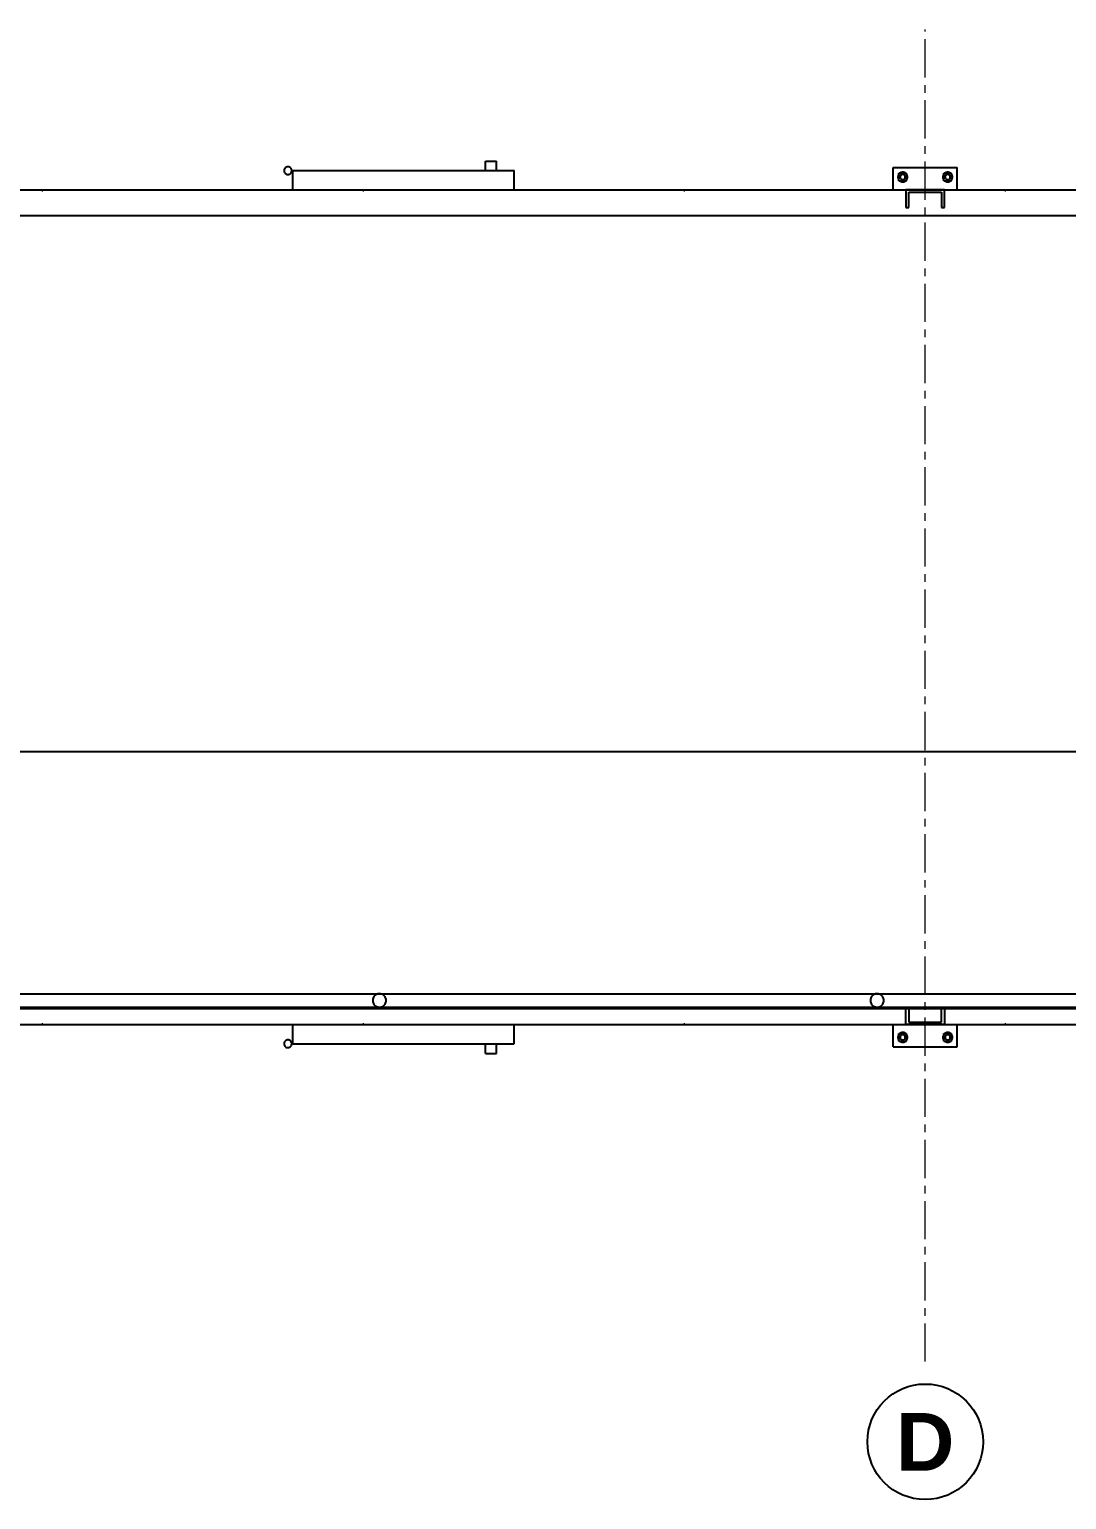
# Model space of a CAD drawing. Header units: millimetres. Extents: x 0 to 420, y 0 to 297.
# Drawn here: x 143.6 to 186.7, y 102.3 to 163.3 of the extents above; entities that cross this region are included whole.
import ezdxf
from ezdxf.enums import TextEntityAlignment as Align

# ---------------------------------------------------------------- set-up
doc = ezdxf.new("R2010")
doc.units = ezdxf.units.MM
doc.header["$LTSCALE"] = 0.5
doc.linetypes.add('CENTER', pattern=[5.08, 3.175, -0.635, 0.635, -0.635])
for name, color, linetype, lineweight in [('COTAS', 7, 'CONTINUOUS', 25), ('EJES', 1, 'CENTER', 18), ('FINO', 7, 'CONTINUOUS', 25), ('TEXTO', 7, 'CONTINUOUS', 25)]:
    doc.layers.add(name, color=color, linetype=linetype, lineweight=lineweight)
doc.styles.add('NEGRITA', font='arialbd.ttf')

msp = doc.modelspace()

# ---------------------------------------------------------------- linework, layer by layer
at = {"layer": 'COTAS'}
msp.add_circle((180.788, 104.6667), 2.4, dxfattribs=at)
at = {"layer": 'EJES'}
msp.add_line((180.788, 108), (180.788, 163.3333), dxfattribs=at)
at = {"layer": 'FINO'}
for p, q in [((162.5213, 157.4667), (162.5213, 157.8667)), ((162.5213, 157.8667), (162.988, 157.8667)), ((162.988, 157.4667), (162.988, 157.8667)), ((179.4547, 156.6667), (179.4547, 157.6)), ((179.4547, 157.6), (182.1213, 157.6)), ((182.1213, 156.6667), (182.1213, 157.6)), ((154.5213, 156.6667), (154.5213, 157.4667)), ((154.5213, 157.4667), (163.7213, 157.4667)), ((163.7213, 156.6667), (163.7213, 157.4667)), ((179.6947, 157.04), (179.6947, 157.36)), ((179.6947, 157.36), (180.0147, 157.36)), ((179.6947, 157.04), (180.0147, 157.04)), ((180.0147, 157.04), (180.0147, 157.36)), ((181.5613, 157.04), (181.5613, 157.36)), ((181.5613, 157.36), (181.8813, 157.36)), ((181.5613, 157.04), (181.8813, 157.04)), ((181.8813, 157.04), (181.8813, 157.36)), ((50.788, 156.6667), (224.1213, 156.6667)), ((130.808, 156.6667), (144.1013, 156.6667)), ((144.1013, 156.64), (144.1013, 156.6667)), ((144.1013, 156.64), (144.1413, 156.64)), ((144.1413, 156.64), (144.1413, 156.6667)), ((144.1413, 156.6667), (157.4347, 156.6667)), ((157.4347, 156.64), (157.4347, 156.6667)), ((157.4347, 156.64), (157.4747, 156.64)), ((157.4747, 156.64), (157.4747, 156.6667)), ((157.4747, 156.6667), (170.768, 156.6667)), ((170.768, 156.64), (170.768, 156.6667)), ((170.768, 156.64), (170.808, 156.64)), ((170.808, 156.64), (170.808, 156.6667)), ((170.808, 156.6667), (184.1013, 156.6667)), ((179.988, 156.6667), (179.988, 155.9333)), ((181.588, 156.6667), (179.988, 156.6667)), ((180.108, 155.9333), (180.108, 156.5733)), ((180.108, 156.5733), (181.468, 156.5733)), ((181.468, 156.5733), (181.468, 155.9333)), ((181.588, 155.9333), (181.588, 156.6667)), ((184.1013, 156.64), (184.1013, 156.6667)), ((184.1013, 156.64), (184.1413, 156.64)), ((184.1413, 156.64), (184.1413, 156.6667)), ((184.1413, 156.6667), (197.4347, 156.6667)), ((179.988, 155.9333), (180.108, 155.9333)), ((181.468, 155.9333), (181.588, 155.9333)), ((50.788, 155.6), (224.1213, 155.6)), ((54.788, 133.3333), (220.1213, 133.3333)), ((54.788, 123.28), (220.1213, 123.28)), ((54.788, 122.72), (220.1213, 122.72)), ((54.788, 122.6667), (220.1213, 122.6667)), ((179.988, 122), (179.988, 122.6667)), ((180.108, 122.6667), (180.108, 122.0933)), ((181.468, 122.0933), (181.468, 122.6667)), ((181.588, 122.6667), (181.588, 122)), ((50.788, 122), (224.1213, 122)), ((130.808, 122), (144.1013, 122)), ((144.1013, 122.0267), (144.1413, 122.0267)), ((144.1013, 122), (144.1013, 122.0267)), ((144.1413, 122), (144.1413, 122.0267)), ((144.1413, 122), (157.4347, 122)), ((154.5213, 121.2), (154.5213, 122)), ((157.4347, 122.0267), (157.4747, 122.0267)), ((157.4347, 122), (157.4347, 122.0267)), ((157.4747, 122), (157.4747, 122.0267)), ((157.4747, 122), (170.768, 122)), ((163.7213, 121.2), (163.7213, 122)), ((170.768, 122.0267), (170.808, 122.0267)), ((170.768, 122), (170.768, 122.0267)), ((170.808, 122), (170.808, 122.0267)), ((170.808, 122), (184.1013, 122)), ((179.4547, 121.0667), (179.4547, 122)), ((179.6947, 121.3067), (179.6947, 121.6267)), ((179.6947, 121.6267), (180.0147, 121.6267)), ((181.588, 122), (179.988, 122)), ((180.0147, 121.3067), (180.0147, 121.6267)), ((180.108, 122.0933), (181.468, 122.0933)), ((181.5613, 121.3067), (181.5613, 121.6267)), ((181.5613, 121.6267), (181.8813, 121.6267)), ((181.8813, 121.3067), (181.8813, 121.6267)), ((182.1213, 121.0667), (182.1213, 122)), ((184.1013, 122.0267), (184.1413, 122.0267)), ((184.1013, 122), (184.1013, 122.0267)), ((184.1413, 122), (184.1413, 122.0267)), ((184.1413, 122), (197.4347, 122)), ((154.5213, 121.2), (163.7213, 121.2)), ((162.5213, 120.8), (162.5213, 121.2)), ((162.988, 120.8), (162.988, 121.2)), ((179.4547, 121.0667), (182.1213, 121.0667)), ((179.6947, 121.3067), (180.0147, 121.3067)), ((181.5613, 121.3067), (181.8813, 121.3067)), ((162.5213, 120.8), (162.988, 120.8))]:
    msp.add_line(p, q, dxfattribs=at)
for points in [[(154.4813, 157.4667), (154.48, 157.4893), (154.4747, 157.5107), (154.468, 157.532), (154.4573, 157.552), (154.444, 157.5693), (154.428, 157.5853), (154.4107, 157.5987), (154.392, 157.6107), (154.3707, 157.6187), (154.3493, 157.624), (154.3267, 157.6267), (154.304, 157.6253), (154.2827, 157.6213), (154.2613, 157.6147), (154.2413, 157.6053), (154.2227, 157.5933), (154.2067, 157.5773), (154.192, 157.5613), (154.18, 157.5413), (154.1707, 157.5213), (154.1653, 157.5), (154.1613, 157.4773), (154.1613, 157.456), (154.1653, 157.4333), (154.1707, 157.412), (154.18, 157.392), (154.192, 157.372), (154.2067, 157.356), (154.2227, 157.34), (154.2413, 157.328), (154.2613, 157.3187), (154.2827, 157.312), (154.304, 157.308), (154.3267, 157.3067), (154.3493, 157.3093), (154.3707, 157.3147), (154.392, 157.3227), (154.4107, 157.3347), (154.428, 157.348), (154.444, 157.364), (154.4573, 157.3813), (154.468, 157.4013), (154.4747, 157.4227), (154.48, 157.444), (154.4813, 157.4667)], [(179.6947, 157.32), (179.6787, 157.296), (179.6667, 157.2693), (179.6587, 157.2427), (179.6547, 157.2147), (179.6547, 157.1853), (179.6587, 157.1573), (179.6667, 157.1307), (179.6787, 157.104), (179.6947, 157.08)], [(179.9747, 157.36), (179.9507, 157.376), (179.924, 157.388), (179.8973, 157.396), (179.8693, 157.4), (179.84, 157.4), (179.812, 157.396), (179.7853, 157.388), (179.7587, 157.376), (179.7347, 157.36)], [(179.7347, 157.04), (179.7587, 157.024), (179.7853, 157.012), (179.812, 157.004), (179.84, 157), (179.8693, 157), (179.8973, 157.004), (179.924, 157.012), (179.9507, 157.024), (179.9747, 157.04)], [(179.9613, 157.2), (179.96, 157.2147), (179.9573, 157.2293), (179.952, 157.244), (179.9453, 157.256), (179.936, 157.268), (179.9267, 157.2787), (179.9147, 157.288), (179.9013, 157.296), (179.888, 157.3013), (179.8733, 157.3053), (179.8587, 157.3067), (179.844, 157.3067), (179.8293, 157.304), (179.8147, 157.2987), (179.8013, 157.292), (179.7893, 157.284), (179.7773, 157.2747), (179.768, 157.2627), (179.76, 157.2507), (179.7547, 157.236), (179.7507, 157.2227), (179.748, 157.208), (179.748, 157.192), (179.7507, 157.1773), (179.7547, 157.164), (179.76, 157.1493), (179.768, 157.1373), (179.7773, 157.1253), (179.7893, 157.116), (179.8013, 157.108), (179.8147, 157.1013), (179.8293, 157.096), (179.844, 157.0933), (179.8587, 157.0933), (179.8733, 157.0947), (179.888, 157.0987), (179.9013, 157.104), (179.9147, 157.112), (179.9267, 157.1213), (179.936, 157.132), (179.9453, 157.144), (179.952, 157.156), (179.9573, 157.1707), (179.96, 157.1853), (179.9613, 157.2)], [(180.0547, 157.2), (180.0533, 157.2213), (180.0507, 157.2427), (180.044, 157.2627), (180.036, 157.2827), (180.0267, 157.3027), (180.0147, 157.32)], [(180.0147, 157.08), (180.0267, 157.0973), (180.036, 157.1173), (180.044, 157.1373), (180.0507, 157.1573), (180.0533, 157.1787), (180.0547, 157.2)], [(181.5613, 157.32), (181.5453, 157.296), (181.5333, 157.2693), (181.5253, 157.2427), (181.5213, 157.2147), (181.5213, 157.1853), (181.5253, 157.1573), (181.5333, 157.1307), (181.5453, 157.104), (181.5613, 157.08)], [(181.8413, 157.36), (181.8173, 157.376), (181.7907, 157.388), (181.764, 157.396), (181.736, 157.4), (181.7067, 157.4), (181.6787, 157.396), (181.652, 157.388), (181.6253, 157.376), (181.6013, 157.36)], [(181.6013, 157.04), (181.6253, 157.024), (181.652, 157.012), (181.6787, 157.004), (181.7067, 157), (181.736, 157), (181.764, 157.004), (181.7907, 157.012), (181.8173, 157.024), (181.8413, 157.04)], [(181.828, 157.2), (181.8267, 157.2147), (181.824, 157.2293), (181.8187, 157.244), (181.812, 157.256), (181.8027, 157.268), (181.7933, 157.2787), (181.7813, 157.288), (181.768, 157.296), (181.7547, 157.3013), (181.74, 157.3053), (181.7253, 157.3067), (181.7107, 157.3067), (181.696, 157.304), (181.6813, 157.2987), (181.668, 157.292), (181.656, 157.284), (181.644, 157.2747), (181.6347, 157.2627), (181.6267, 157.2507), (181.6213, 157.236), (181.6173, 157.2227), (181.6147, 157.208), (181.6147, 157.192), (181.6173, 157.1773), (181.6213, 157.164), (181.6267, 157.1493), (181.6347, 157.1373), (181.644, 157.1253), (181.656, 157.116), (181.668, 157.108), (181.6813, 157.1013), (181.696, 157.096), (181.7107, 157.0933), (181.7253, 157.0933), (181.74, 157.0947), (181.7547, 157.0987), (181.768, 157.104), (181.7813, 157.112), (181.7933, 157.1213), (181.8027, 157.132), (181.812, 157.144), (181.8187, 157.156), (181.824, 157.1707), (181.8267, 157.1853), (181.828, 157.2)], [(181.9213, 157.2), (181.92, 157.2213), (181.9173, 157.2427), (181.9107, 157.2627), (181.9027, 157.2827), (181.8933, 157.3027), (181.8813, 157.32)], [(181.8813, 157.08), (181.8933, 157.0973), (181.9027, 157.1173), (181.9107, 157.1373), (181.9173, 157.1573), (181.92, 157.1787), (181.9213, 157.2)], [(158.4013, 123), (158.3987, 123.0387), (158.3907, 123.0773), (158.3773, 123.1133), (158.3587, 123.148), (158.336, 123.18), (158.3093, 123.208), (158.2773, 123.232), (158.244, 123.252), (158.208, 123.2667), (158.1693, 123.276), (158.1307, 123.28), (158.092, 123.2787), (158.0533, 123.272), (158.016, 123.26), (157.9813, 123.2427), (157.9493, 123.22), (157.92, 123.1947), (157.8947, 123.164), (157.8747, 123.132), (157.8587, 123.096), (157.848, 123.0587), (157.8427, 123.02), (157.8427, 122.98), (157.848, 122.9413), (157.8587, 122.904), (157.8747, 122.868), (157.8947, 122.836), (157.92, 122.8053), (157.9493, 122.78), (157.9813, 122.7573), (158.016, 122.74), (158.0533, 122.728), (158.092, 122.7213), (158.1307, 122.72), (158.1693, 122.724), (158.208, 122.7333), (158.244, 122.748), (158.2773, 122.768), (158.3093, 122.792), (158.336, 122.82), (158.3587, 122.852), (158.3773, 122.8867), (158.3907, 122.9227), (158.3987, 122.9613), (158.4013, 123)], [(179.068, 123), (179.0653, 123.0387), (179.0573, 123.0773), (179.044, 123.1133), (179.0253, 123.148), (179.0027, 123.18), (178.976, 123.208), (178.944, 123.232), (178.9107, 123.252), (178.8747, 123.2667), (178.836, 123.276), (178.7973, 123.28), (178.7587, 123.2787), (178.72, 123.272), (178.6827, 123.26), (178.648, 123.2427), (178.616, 123.22), (178.5867, 123.1947), (178.5613, 123.164), (178.5413, 123.132), (178.5253, 123.096), (178.5147, 123.0587), (178.5093, 123.02), (178.5093, 122.98), (178.5147, 122.9413), (178.5253, 122.904), (178.5413, 122.868), (178.5613, 122.836), (178.5867, 122.8053), (178.616, 122.78), (178.648, 122.7573), (178.6827, 122.74), (178.72, 122.728), (178.7587, 122.7213), (178.7973, 122.72), (178.836, 122.724), (178.8747, 122.7333), (178.9107, 122.748), (178.944, 122.768), (178.976, 122.792), (179.0027, 122.82), (179.0253, 122.852), (179.044, 122.8867), (179.0573, 122.9227), (179.0653, 122.9613), (179.068, 123)], [(179.6947, 121.5867), (179.6787, 121.5627), (179.6667, 121.536), (179.6587, 121.5093), (179.6547, 121.4813), (179.6547, 121.452), (179.6587, 121.424), (179.6667, 121.3973), (179.6787, 121.3707), (179.6947, 121.3467)], [(179.9747, 121.6267), (179.9507, 121.6427), (179.924, 121.6547), (179.8973, 121.6627), (179.8693, 121.6667), (179.84, 121.6667), (179.812, 121.6627), (179.7853, 121.6547), (179.7587, 121.6427), (179.7347, 121.6267)], [(179.9613, 121.4667), (179.96, 121.4813), (179.9573, 121.496), (179.952, 121.5107), (179.9453, 121.5227), (179.936, 121.5347), (179.9267, 121.5453), (179.9147, 121.5547), (179.9013, 121.5627), (179.888, 121.568), (179.8733, 121.572), (179.8587, 121.5733), (179.844, 121.5733), (179.8293, 121.5707), (179.8147, 121.5653), (179.8013, 121.5587), (179.7893, 121.5507), (179.7773, 121.5413), (179.768, 121.5293), (179.76, 121.5173), (179.7547, 121.5027), (179.7507, 121.4893), (179.748, 121.4747), (179.748, 121.4587), (179.7507, 121.444), (179.7547, 121.4307), (179.76, 121.416), (179.768, 121.404), (179.7773, 121.392), (179.7893, 121.3827), (179.8013, 121.3747), (179.8147, 121.368), (179.8293, 121.3627), (179.844, 121.36), (179.8587, 121.36), (179.8733, 121.3613), (179.888, 121.3653), (179.9013, 121.3707), (179.9147, 121.3787), (179.9267, 121.388), (179.936, 121.3987), (179.9453, 121.4107), (179.952, 121.4227), (179.9573, 121.4373), (179.96, 121.452), (179.9613, 121.4667)], [(180.0547, 121.4667), (180.0533, 121.488), (180.0507, 121.5093), (180.044, 121.5293), (180.036, 121.5493), (180.0267, 121.5693), (180.0147, 121.5867)], [(181.5613, 121.5867), (181.5453, 121.5627), (181.5333, 121.536), (181.5253, 121.5093), (181.5213, 121.4813), (181.5213, 121.452), (181.5253, 121.424), (181.5333, 121.3973), (181.5453, 121.3707), (181.5613, 121.3467)], [(181.8413, 121.6267), (181.8173, 121.6427), (181.7907, 121.6547), (181.764, 121.6627), (181.736, 121.6667), (181.7067, 121.6667), (181.6787, 121.6627), (181.652, 121.6547), (181.6253, 121.6427), (181.6013, 121.6267)], [(181.828, 121.4667), (181.8267, 121.4813), (181.824, 121.496), (181.8187, 121.5107), (181.812, 121.5227), (181.8027, 121.5347), (181.7933, 121.5453), (181.7813, 121.5547), (181.768, 121.5627), (181.7547, 121.568), (181.74, 121.572), (181.7253, 121.5733), (181.7107, 121.5733), (181.696, 121.5707), (181.6813, 121.5653), (181.668, 121.5587), (181.656, 121.5507), (181.644, 121.5413), (181.6347, 121.5293), (181.6267, 121.5173), (181.6213, 121.5027), (181.6173, 121.4893), (181.6147, 121.4747), (181.6147, 121.4587), (181.6173, 121.444), (181.6213, 121.4307), (181.6267, 121.416), (181.6347, 121.404), (181.644, 121.392), (181.656, 121.3827), (181.668, 121.3747), (181.6813, 121.368), (181.696, 121.3627), (181.7107, 121.36), (181.7253, 121.36), (181.74, 121.3613), (181.7547, 121.3653), (181.768, 121.3707), (181.7813, 121.3787), (181.7933, 121.388), (181.8027, 121.3987), (181.812, 121.4107), (181.8187, 121.4227), (181.824, 121.4373), (181.8267, 121.452), (181.828, 121.4667)], [(181.9213, 121.4667), (181.92, 121.488), (181.9173, 121.5093), (181.9107, 121.5293), (181.9027, 121.5493), (181.8933, 121.5693), (181.8813, 121.5867)], [(154.4813, 121.2), (154.48, 121.2227), (154.4747, 121.244), (154.468, 121.2653), (154.4573, 121.2853), (154.444, 121.3027), (154.428, 121.3187), (154.4107, 121.332), (154.392, 121.344), (154.3707, 121.352), (154.3493, 121.3573), (154.3267, 121.36), (154.304, 121.3587), (154.2827, 121.3547), (154.2613, 121.348), (154.2413, 121.3387), (154.2227, 121.3267), (154.2067, 121.3107), (154.192, 121.2947), (154.18, 121.2747), (154.1707, 121.2547), (154.1653, 121.2333), (154.1613, 121.2107), (154.1613, 121.1893), (154.1653, 121.1667), (154.1707, 121.1453), (154.18, 121.1253), (154.192, 121.1053), (154.2067, 121.0893), (154.2227, 121.0733), (154.2413, 121.0613), (154.2613, 121.052), (154.2827, 121.0453), (154.304, 121.0413), (154.3267, 121.04), (154.3493, 121.0427), (154.3707, 121.048), (154.392, 121.056), (154.4107, 121.068), (154.428, 121.0813), (154.444, 121.0973), (154.4573, 121.1147), (154.468, 121.1347), (154.4747, 121.156), (154.48, 121.1773), (154.4813, 121.2)], [(179.7347, 121.3067), (179.7587, 121.2907), (179.7853, 121.2787), (179.812, 121.2707), (179.84, 121.2667), (179.8693, 121.2667), (179.8973, 121.2707), (179.924, 121.2787), (179.9507, 121.2907), (179.9747, 121.3067)], [(180.0147, 121.3467), (180.0267, 121.364), (180.036, 121.384), (180.044, 121.404), (180.0507, 121.424), (180.0533, 121.4453), (180.0547, 121.4667)], [(181.6013, 121.3067), (181.6253, 121.2907), (181.652, 121.2787), (181.6787, 121.2707), (181.7067, 121.2667), (181.736, 121.2667), (181.764, 121.2707), (181.7907, 121.2787), (181.8173, 121.2907), (181.8413, 121.3067)], [(181.8813, 121.3467), (181.8933, 121.364), (181.9027, 121.384), (181.9107, 121.404), (181.9173, 121.424), (181.92, 121.4453), (181.9213, 121.4667)]]:
    msp.add_lwpolyline(points, dxfattribs=at)

# ---------------------------------------------------------------- texts
at = {"layer": 'TEXTO', "style": 'NEGRITA'}
msp.add_text('D', height=2.4, dxfattribs=at).set_placement((180.788, 104.6667), align=Align.MIDDLE_CENTER)

doc.saveas('drawing.dxf')
